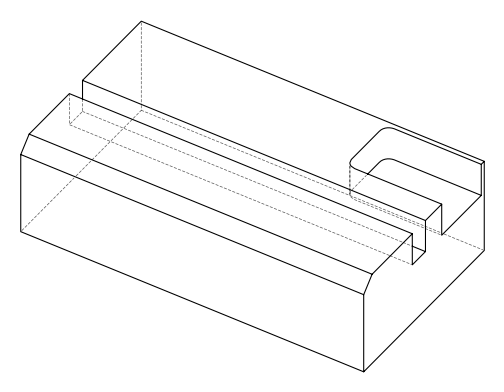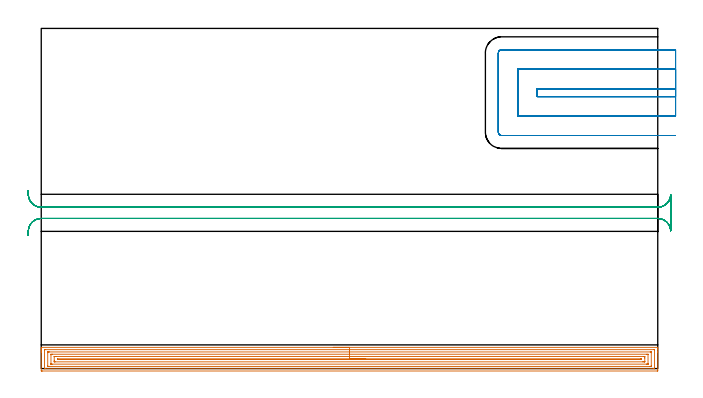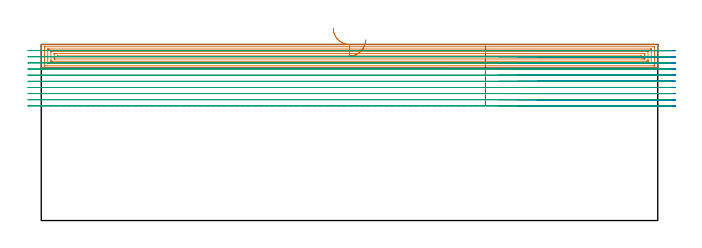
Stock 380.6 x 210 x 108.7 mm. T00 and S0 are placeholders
(PLAN: 3 operations, 1 tool changes, 51.5 min)
(1 AREA_MILL | FG_CHAMFER_SURFACE | UGT0205_001 | 18.46 min | 40547 mm3)
(2 MILL_SLOT | SLOT_PARTIAL_RECTANGULAR | NXT0201_012 | Follow Part, ap 4, ae 75% | 16.09 min | 276266 mm3)
(3 MILL_RECTANGULAR_SLOT | SLOT_RECTANGULAR | NXT0201_012 | Follow Part, ap 4, ae 75% | 16.9 min | 330323 mm3)
(TOOL UGT0205_001 | Chamfer Mill 20 x 3 x 45 deg. | D20 FL50 Z2)
(TOOL NXT0201_012 | ENDMILL 16mm [2P460-1600-NA 1630] | D16 FL38 Z6)
(OP 1 AREA_MILL)
G17 G21 G94 G90
T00 M6
G54
G17 G0 G90 X180.3 Y13.1 S1061 M3
G43 Z118.7 H0
G94 G1 X180.338 Z117.828 F250.
X180.452 Z116.963
X180.641 Z116.112
X180.903 Z115.28
X181.237 Z114.474
X181.64 Z113.7
X182.108 Z112.964
X182.64 Z112.272
X183.229 Z111.629
X183.872 Z111.04
X184.564 Z110.508
X185.3 Z110.04
X186.074 Z109.637
X186.88 Z109.303
X187.712 Z109.041
X188.563 Z108.852
X189.428 Z108.738
X190.3 Z108.7
X380.438
X380.59 Y13.097 Z108.688
X380.593 Y13.044 Z108.636
X380.6 Y12.66 Z108.259
Y12.249 Z107.849
Y11.601 Z107.196
Y10.385 Z105.982
Y9.816 Z105.411
Y-0.894 Z94.703
X380.598 Y-1.18 Z94.417
X380.59 Y-1.492 Z94.106
X380.279 Y-1.499 Z94.099
X0.608 Y-1.5 Z94.1
X0.319 Y-1.497 Z94.102
X0.01 Y-1.492 Z94.106
X0. Y-1.178 Z94.419
Y9.816 Z105.411
Y10.385 Z105.982
Y10.709 Z106.305
Y11.277 Z106.873
Y11.601 Z107.196
Y12.25 Z107.849
Y12.66 Z108.259
X0.007 Y13.044 Z108.636
X0.01 Y13.097 Z108.688
X0.162 Y13.1 Z108.7
X190.3
Y11.686 Z107.286
X378.291 Y11.685 Z107.285
X378.46 Y11.683 Z107.283
X378.571 Y11.679 Z107.279
X378.592 Y11.677 Z107.277
X378.595 Y11.673 Z107.273
X378.598 Y11.657 Z107.257
X378.599 Y11.601 Z107.201
X378.6 Y11.208 Z106.808
Y0.498 Z96.098
X378.598 Y-0.001 Z95.599
X378.595 Y-0.05 Z95.55
X378.591 Y-0.073 Z95.527
X378.586 Y-0.079 Z95.521
X378.544 Y-0.081 Z95.519
X378.375 Y-0.085 Z95.515
X378.291 Y-0.086 Z95.514
X2.309 Y-0.085 Z95.515
X2.14 Y-0.083 Z95.517
X2.029 Y-0.079 Z95.521
X2.008 Y-0.077 Z95.523
X2.005 Y-0.073 Z95.527
X2.002 Y-0.057 Z95.543
X2.001 Y-0.001 Z95.599
X2. Y11.102 Z106.702
X2.002 Y11.601 Z107.201
X2.005 Y11.65 Z107.25
X2.009 Y11.673 Z107.273
X2.014 Y11.679 Z107.279
X2.056 Y11.681 Z107.281
X2.225 Y11.685 Z107.285
X2.309 Y11.686 Z107.286
X2.394
X190.3
Y10.272 Z105.872
X375.966 Y10.271 Z105.871
X376.421 Y10.269 Z105.869
X376.572 Y10.267 Z105.867
X376.589 Y10.265 Z105.865
X376.594 Y10.21 Z105.81
X376.598 Y10.115 Z105.715
X376.6 Y9.995 Z105.595
Y9.816 Z105.416
Y1.784 Z97.384
X376.598 Y1.606 Z97.206
X376.59 Y1.426 Z97.026
X376.582 Y1.335 Z96.935
X376.534 Y1.333 Z96.933
X376.421 Y1.33 Z96.93
X375.983 Y1.329 Z96.929
X375.528 Y1.328 Z96.928
X4.634 Y1.329 Z96.929
X4.179 Y1.331 Z96.931
X4.029 Y1.333 Z96.933
X4.011 Y1.335 Z96.935
X4.006 Y1.39 Z96.99
X4.002 Y1.485 Z97.085
X4. Y1.963 Z97.563
Y9.816 Z105.416
X4.002 Y9.994 Z105.594
X4.01 Y10.174 Z105.774
X4.018 Y10.265 Z105.865
X4.066 Y10.267 Z105.867
X4.179 Y10.27 Z105.87
X4.617 Y10.271 Z105.871
X5.072 Y10.272 Z105.872
X190.3
Y8.857 Z104.457
X373.81
X374.572 Y8.851 Z104.451
X374.588
X374.591 Y8.834 Z104.434
X374.596 Y8.783 Z104.383
X374.599 Y8.681 Z104.281
X374.6 Y3.14 Z98.74
X374.599 Y2.926 Z98.526
X374.595 Y2.819 Z98.419
X374.59 Y2.766 Z98.366
X374.587 Y2.749 Z98.349
X374.564 Y2.748 Z98.348
X373.743 Y2.743 Z98.343
X373.676
X6.79
X6.028 Y2.748 Z98.348
X6.012 Y2.749 Z98.349
X6.009 Y2.766 Z98.366
X6.004 Y2.817 Z98.417
X6.001 Y2.919 Z98.519
X6. Y8.46 Z104.06
X6.001 Y8.674 Z104.274
X6.005 Y8.781 Z104.381
X6.01 Y8.834 Z104.434
X6.013 Y8.851 Z104.451
X6.036 Y8.852 Z104.452
X6.857 Y8.857 Z104.457
X6.924
X190.3
Y7.443 Z103.043
X371.958 Y7.442 Z103.042
X372.55 Y7.439 Z103.039
X372.58 Y7.436 Z103.036
X372.59 Y7.429 Z103.029
X372.596 Y7.393 Z102.993
X372.599 Y7.139 Z102.739
X372.6 Y6.497 Z102.097
X372.599 Y4.301 Z99.901
X372.597 Y4.22 Z99.82
X372.594 Y4.181 Z99.781
X372.591 Y4.166 Z99.766
X372.565 Y4.164 Z99.764
X372.26 Y4.159 Z99.759
X371.958 Y4.158 Z99.758
X371.369 Y4.157 Z99.757
X8.642 Y4.158 Z99.758
X8.05 Y4.161 Z99.761
X8.02 Y4.164 Z99.764
X8.01 Y4.171 Z99.771
X8.004 Y4.207 Z99.807
X8.001 Y4.461 Z100.061
X8. Y5.103 Z100.703
X8.001 Y7.299 Z102.899
X8.003 Y7.38 Z102.98
X8.006 Y7.419 Z103.019
X8.009 Y7.434 Z103.034
X8.035 Y7.436 Z103.036
X8.34 Y7.441 Z103.041
X8.642 Y7.442 Z103.042
X9.231 Y7.443 Z103.043
X190.3
Y6.029 Z101.629
X370.172 Y6.028 Z101.628
X370.393 Y6.026 Z101.626
X370.534 Y6.022 Z101.622
X370.59 Y6.015 Z101.615
X370.593 Y5.983 Z101.583
X370.598 Y5.821 Z101.421
X370.592 Y5.587 Z101.187
X370.59 Y5.579 Z101.179
X370.572 Y5.576 Z101.176
X370.516 Y5.573 Z101.173
X370.401 Y5.572 Z101.172
X10.428
X10.207 Y5.574 Z101.174
X10.066 Y5.578 Z101.178
X10.01 Y5.585 Z101.185
X10.007 Y5.617 Z101.217
X10.002 Y5.779 Z101.379
X10.008 Y6.013 Z101.613
X10.01 Y6.021 Z101.621
X10.028 Y6.024 Z101.624
X10.084 Y6.027 Z101.627
X10.199 Y6.028 Z101.628
X190.3 Y6.029 Z101.629
X191.172 Z101.667
X192.036 Z101.781
X192.888 Z101.97
X193.72 Z102.232
X194.526 Z102.566
X195.3 Z102.969
X196.036 Z103.437
X196.728 Z103.968
X197.371 Z104.558
X197.96 Z105.201
X198.491 Z105.893
X198.96 Z106.629
X199.363 Z107.403
X199.697 Z108.209
X199.959 Z109.041
X200.148 Z109.892
X200.262 Z110.757
X200.3 Z111.629
G0 Z118.7
M5
M2
(OP 2 MILL_SLOT)
G17 G21 G94 G90
T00 M6
G54
G17 G0 G90 X391.6 Y172.8 S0 M3
G43 Z118.7 H1
Z104.91
G94 G1 X388.6 F250.
X306.2 F500.
Y167.9
X388.6
X391.6 F250.
Y184.8
X388.6
X294.2 F500.
Y155.9
X388.6
X391.6 F250.
Y196.8
X388.6
X284.2 F500.
G3 X282.2 Y194.8 R2.
G1 Y145.9
G3 X284.2 Y143.9 R2.
G1 X388.6
X391.6 F250.
G0 Y172.8 Z101.12
G1 X388.6
X306.2 F500.
Y167.9
X388.6
X391.6 F250.
Y184.8
X388.6
X294.2 F500.
Y155.9
X388.6
X391.6 F250.
Y196.8
X388.6
X284.2 F500.
G3 X282.2 Y194.8 R2.
G1 Y145.9
G3 X284.2 Y143.9 R2.
G1 X388.6
X391.6 F250.
G0 Y172.8 Z97.33
G1 X388.6
X306.2 F500.
Y167.9
X388.6
X391.6 F250.
Y184.8
X388.6
X294.2 F500.
Y155.9
X388.6
X391.6 F250.
Y196.8
X388.6
X284.2 F500.
G3 X282.2 Y194.8 R2.
G1 Y145.9
G3 X284.2 Y143.9 R2.
G1 X388.6
X391.6 F250.
G0 Y172.8 Z93.54
G1 X388.6
X306.2 F500.
Y167.9
X388.6
X391.6 F250.
Y184.8
X388.6
X294.2 F500.
Y155.9
X388.6
X391.6 F250.
Y196.8
X388.6
X284.2 F500.
G3 X282.2 Y194.8 R2.
G1 Y145.9
G3 X284.2 Y143.9 R2.
G1 X388.6
X391.6 F250.
G0 Y172.8 Z89.75
G1 X388.6
X306.2 F500.
Y167.9
X388.6
X391.6 F250.
Y184.8
X388.6
X294.2 F500.
Y155.9
X388.6
X391.6 F250.
Y196.8
X388.6
X284.2 F500.
G3 X282.2 Y194.8 R2.
G1 Y145.9
G3 X284.2 Y143.9 R2.
G1 X388.6
X391.6 F250.
G0 Y172.8 Z85.96
G1 X388.6
X306.2 F500.
Y167.9
X388.6
X391.6 F250.
Y184.8
X388.6
X294.2 F500.
Y155.9
X388.6
X391.6 F250.
Y196.8
X388.6
X284.2 F500.
G3 X282.2 Y194.8 R2.
G1 Y145.9
G3 X284.2 Y143.9 R2.
G1 X388.6
X391.6 F250.
G0 Y172.8 Z82.17
G1 X388.6
X306.2 F500.
Y167.9
X388.6
X391.6 F250.
Y184.8
X388.6
X294.2 F500.
Y155.9
X388.6
X391.6 F250.
Y196.8
X388.6
X284.2 F500.
G3 X282.2 Y194.8 R2.
G1 Y145.9
G3 X284.2 Y143.9 R2.
G1 X388.6
X391.6 F250.
G0 Y172.8 Z78.38
G1 X388.6
X306.2 F500.
Y167.9
X388.6
X391.6 F250.
Y184.8
X388.6
X294.2 F500.
Y155.9
X388.6
X391.6 F250.
Y196.8
X388.6
X284.2 F500.
G3 X282.2 Y194.8 R2.
G1 Y145.9
G3 X284.2 Y143.9 R2.
G1 X388.6
X391.6 F250.
G0 Y172.8 Z74.59
G1 X388.6
X306.2 F500.
Y167.9
X388.6
X391.6 F250.
Y184.8
X388.6
X294.2 F500.
Y155.9
X388.6
X391.6 F250.
Y196.8
X388.6
X284.2 F500.
G3 X282.2 Y194.8 R2.
G1 Y145.9
G3 X284.2 Y143.9 R2.
G1 X388.6
X391.6 F250.
G0 Y172.8 Z70.8
G1 X388.6
X306.2 F500.
Y167.9
X388.6
X391.6 F250.
Y184.8
X388.6
X294.2 F500.
Y155.9
X388.6
X391.6 F250.
Y196.8
X388.6
X284.2 F500.
G3 X282.2 Y194.8 R2.
G1 Y145.9
G3 X284.2 Y143.9 R2.
G1 X388.6
X391.6 F250.
G0 Z118.7
M5
M2
(OP 3 MILL_RECTANGULAR_SLOT)
G17 G21 G94 G90
T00 M6
G54
G17 G0 G90 X-8.23 Y82.403 S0 M3
G43 Z118.7 H1
Z104.91
G94 G1 X-7.97 Y85.392 F250.
G2 X0. Y92.7 R8. F500.
G1 X380.6
G2 X388.59 Y85.1 R8.
G1 X388.6
Y107.2
X388.59
G2 X380.6 Y99.6 R8.
G1 X0.
G2 X-7.97 Y106.908 R8.
G1 X-8.23 Y109.897 F250.
G0 Y82.403 Z101.12
G1 X-7.97 Y85.392
G2 X0. Y92.7 R8. F500.
G1 X380.6
G2 X388.59 Y85.1 R8.
G1 X388.6
Y107.2
X388.59
G2 X380.6 Y99.6 R8.
G1 X0.
G2 X-7.97 Y106.908 R8.
G1 X-8.23 Y109.897 F250.
G0 Y82.403 Z97.33
G1 X-7.97 Y85.392
G2 X0. Y92.7 R8. F500.
G1 X380.6
G2 X388.59 Y85.1 R8.
G1 X388.6
Y107.2
X388.59
G2 X380.6 Y99.6 R8.
G1 X0.
G2 X-7.97 Y106.908 R8.
G1 X-8.23 Y109.897 F250.
G0 Y82.403 Z93.54
G1 X-7.97 Y85.392
G2 X0. Y92.7 R8. F500.
G1 X380.6
G2 X388.59 Y85.1 R8.
G1 X388.6
Y107.2
X388.59
G2 X380.6 Y99.6 R8.
G1 X0.
G2 X-7.97 Y106.908 R8.
G1 X-8.23 Y109.897 F250.
G0 Y82.403 Z89.75
G1 X-7.97 Y85.392
G2 X0. Y92.7 R8. F500.
G1 X380.6
G2 X388.59 Y85.1 R8.
G1 X388.6
Y107.2
X388.59
G2 X380.6 Y99.6 R8.
G1 X0.
G2 X-7.97 Y106.908 R8.
G1 X-8.23 Y109.897 F250.
G0 Y82.403 Z85.96
G1 X-7.97 Y85.392
G2 X0. Y92.7 R8. F500.
G1 X380.6
G2 X388.59 Y85.1 R8.
G1 X388.6
Y107.2
X388.59
G2 X380.6 Y99.6 R8.
G1 X0.
G2 X-7.97 Y106.908 R8.
G1 X-8.23 Y109.897 F250.
G0 Y82.403 Z82.17
G1 X-7.97 Y85.392
G2 X0. Y92.7 R8. F500.
G1 X380.6
G2 X388.59 Y85.1 R8.
G1 X388.6
Y107.2
X388.59
G2 X380.6 Y99.6 R8.
G1 X0.
G2 X-7.97 Y106.908 R8.
G1 X-8.23 Y109.897 F250.
G0 Y82.403 Z78.38
G1 X-7.97 Y85.392
G2 X0. Y92.7 R8. F500.
G1 X380.6
G2 X388.59 Y85.1 R8.
G1 X388.6
Y107.2
X388.59
G2 X380.6 Y99.6 R8.
G1 X0.
G2 X-7.97 Y106.908 R8.
G1 X-8.23 Y109.897 F250.
G0 Y82.403 Z74.59
G1 X-7.97 Y85.392
G2 X0. Y92.7 R8. F500.
G1 X380.6
G2 X388.59 Y85.1 R8.
G1 X388.6
Y107.2
X388.59
G2 X380.6 Y99.6 R8.
G1 X0.
G2 X-7.97 Y106.908 R8.
G1 X-8.23 Y109.897 F250.
G0 Y82.403 Z70.8
G1 X-7.97 Y85.392
G2 X0. Y92.7 R8. F500.
G1 X380.6
G2 X388.59 Y85.1 R8.
G1 X388.6
Y107.2
X388.59
G2 X380.6 Y99.6 R8.
G1 X0.
G2 X-7.97 Y106.908 R8.
G1 X-8.23 Y109.897 F250.
G0 Z118.7
M5
M2
